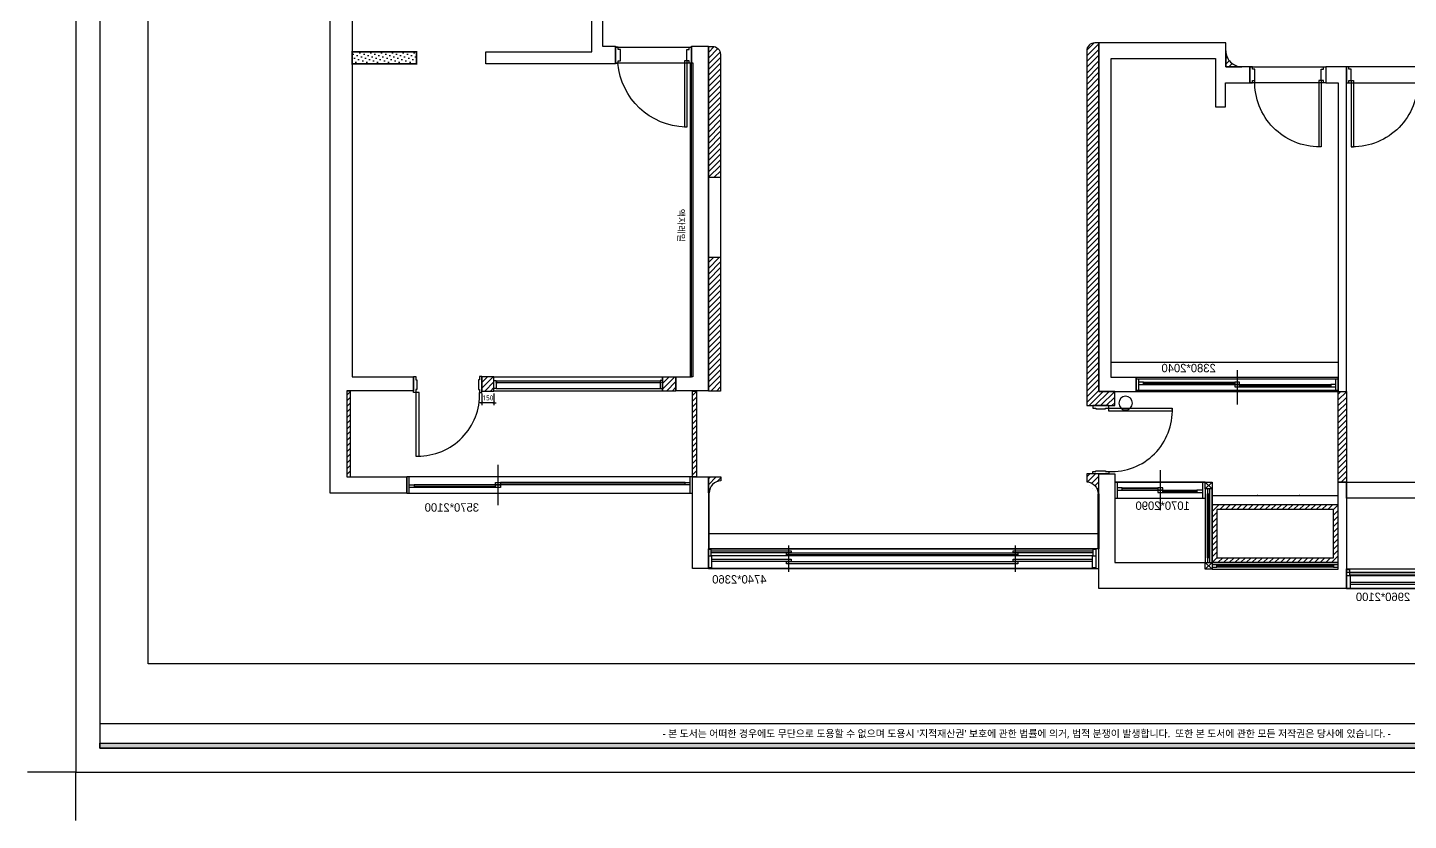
# Model space of a CAD drawing. Header units: millimetres. Extents: x 70151 to 230897, y 35202 to 113211.
# Drawn here: x 70151 to 87338, y 35202 to 45070 of the extents above; entities that cross this region are included whole.
import ezdxf
from ezdxf.enums import TextEntityAlignment as Align

# ---------------------------------------------------------------- set-up
doc = ezdxf.new("R2010")
doc.units = ezdxf.units.MM
doc.header["$LTSCALE"] = 50
for name, color, linetype in [('03-WAL NEW', 3, 'Continuous'), ('04-WIN', 4, 'Continuous'), ('2-con', 2, 'Continuous'), ('3.기호.계단선', 30, 'Continuous'), ('_LIBR', 4, 'Continuous'), ('CO-DO-FR', 7, 'Continuous'), ('CO-DOOR', 8, 'Continuous'), ('F-SYM', 7, 'Continuous'), ('FORM(YOURNAME)-11', 1, 'Continuous'), ('HAT', 8, 'Continuous'), ('RC-LIGHT', 7, 'Continuous'), ('도면층2', 2, 'Continuous'), ('도면층4', 4, 'Continuous'), ('도면층5', 5, 'Continuous')]:
    doc.layers.add(name, color=color, linetype=linetype)
doc.styles.add('HY 울릉도 L', font='malgun.ttf')
doc.styles.add('YOURNAME', font='malgun.ttf')
doc.styles.add('코레일둥고', font='malgun.ttf')
doc.styles.add('휴먼엑스포', font='Expo M.ttf')
doc.dimstyles.new('30', dxfattribs={"dimscale": 30, "dimtxt": 2, "dimasz": 1, "dimexe": 1, "dimexo": 1, "dimgap": 1, "dimtad": 1, "dimdec": 0, "dimrnd": 0.05, "dimdsep": 46, "dimlunit": 6, "dimtxsty": 'HY 울릉도 L', "dimblk": 'ARCHTICK', "dimcen": 2.5, "dimdle": 1, "dimclrd": 133, "dimclre": 133, "dimclrt": 30, "dimadec": 0, "dimazin": 0, "dimtfac": 1, "dimtdec": 0, "dimtix": 1, "dimtmove": 2, "dimatfit": 3, "dimldrblk": 'ARCHTICK', "dimfxl": 1, "dimlwd": -1, "dimlwe": -1, "dimarcsym": 0})
pattern_1 = [(45, (-71186.007, -29687.49), (-35.355339, 35.355339), [])]

# ---------------------------------------------------------------- blocks, each defined once
blk = doc.blocks.new('FORM-PLAN')
at = {"layer": 'FORM(YOURNAME)-11'}
h = blk.add_hatch(color=256, dxfattribs=at)
h.dxf.hatch_style = 1
h.paths.add_polyline_path([(-71444, 55115), (10556, 55115), (10556, 54915), (-71444, 54915)])
h.paths.add_polyline_path([(-71444, -2085), (10556, -2085), (10556, -2285), (-71444, -2285)])
at = {"layer": 'Defpoints', "color": 158}
blk.add_line((1346, -1285), (-71444, -1285), dxfattribs=at)
for points in [[(-71444, -2285), (10556, -2285), (10556, 55115), (-71444, 55115)], [(-69444, 53115), (-64, 53115), (-64, 1215), (-69444, 1215)]]:
    blk.add_lwpolyline(points, close=True, dxfattribs=at)
at = {"layer": 'Defpoints', "color": 1}
blk.add_lwpolyline([(-72444, -5285), (-72444, -3285), (-74444, -3285)], dxfattribs=at)
at = {"layer": 'FORM(YOURNAME)-11', "color": 250}
blk.add_lwpolyline([(-72444, -3285), (11556, -3285), (11556, 56115), (-72444, 56115)], close=True, dxfattribs=at)
at = {"layer": 'FORM(YOURNAME)-11'}
blk.add_lwpolyline([(-71444, -2085), (10556, -2085), (10556, -2285), (-71444, -2285)], close=True, dxfattribs=at)
at = {"layer": 'FORM(YOURNAME)-11', "color": 1, "style": 'YOURNAME'}
blk.add_text("- 본 도서는 어떠한 경우에도 무단으로 도용할 수 없으며 도용시 '지적재산권' 보호에 관한 법률에 의거, 법적 분쟁이 발생합니다.  또한 본 도서에 관한 모든 저작권은 당사에 있습니다. -", height=300, dxfattribs=at).set_placement((-32990, -1685), align=Align.MIDDLE_CENTER)
at = {"layer": 'FORM(YOURNAME)-11', "color": 3, "style": 'YOURNAME'}
for tag, height, p in [('1', 451, (9905, 18188)), ('2', 451, (9905, 17544)), ('3', 451, (9905, 16257)), ('4', 451, (9905, 14326)), ('5', 515, (9905, 12009)), ('6', 515, (9905, 9757)), ('7', 515, (9905, 7504)), ('8', 515, (9905, 5252)), ('9', 515, (9905, 2999)), ('10', 515, (5655, 811)), ('11', 515, (9905, 747)), ('12', 515, (5655, -1441)), ('13', 515, (9905, -1441))]:
    blk.add_attdef(tag, text='', height=height, dxfattribs=at).set_placement(p, align=Align.MIDDLE_RIGHT)
blk = doc.blocks.new('cjvjf')
h = blk.add_hatch()
h.set_pattern_fill('DOTS', color=10, scale=60)
h.set_pattern_definition([(0, (-637, -50), (47.625, 95.25), [0, -95.25])])
h.paths.add_polyline_path([(144236, 65837), (144436, 65837), (144436, 64777), (144236, 64777)])
at = {"layer": '3.기호.계단선'}
h = blk.add_hatch(color=256, dxfattribs=at)
h.dxf.hatch_style = 1
edge = h.paths.add_edge_path()
edge.add_arc((160202, 74549), 15, 0, 360)
h = blk.add_hatch(color=256, dxfattribs=at)
h.dxf.hatch_style = 1
edge = h.paths.add_edge_path()
edge.add_arc((159987, 74144), 15, 0, 360)
h = blk.add_hatch(color=256, dxfattribs=at)
h.dxf.hatch_style = 1
edge = h.paths.add_edge_path()
edge.add_arc((152731, 74012), 15, 0, 360)
h = blk.add_hatch(color=256, dxfattribs=at)
h.dxf.hatch_style = 1
edge = h.paths.add_edge_path()
edge.add_arc((152481, 73742), 15, 0, 360)
h = blk.add_hatch(color=256, dxfattribs=at)
h.dxf.hatch_style = 1
edge = h.paths.add_edge_path()
edge.add_arc((152481, 73512), 15, 0, 360)
h = blk.add_hatch(color=256, dxfattribs=at)
h.dxf.hatch_style = 1
edge = h.paths.add_edge_path()
edge.add_arc((160202, 73409), 15, 0, 360)
h = blk.add_hatch(color=256, dxfattribs=at)
h.dxf.hatch_style = 1
edge = h.paths.add_edge_path()
edge.add_arc((160202, 72804), 15, 0, 360)
h = blk.add_hatch(color=256, dxfattribs=at)
h.dxf.hatch_style = 1
edge = h.paths.add_edge_path()
edge.add_arc((159872, 72594), 75, 0, 360)
h = blk.add_hatch(color=256, dxfattribs=at)
h.dxf.hatch_style = 1
edge = h.paths.add_edge_path()
edge.add_arc((152481, 72292), 75, 0, 360)
at = {"color": 10}
blk.add_lwpolyline([(144236, 65837), (144436, 65837), (144436, 64777), (144236, 64777)], close=True, dxfattribs=at)
for centre in [(150499, 65761), (144549, 64469)]:
    blk.add_circle(centre, 85)
at = {"layer": '04-WIN'}
for points in [[(158691, 76349), (158041, 76349), (158041, 76149), (158691, 76149)], [(150368, 65905), (147853, 65905), (147853, 66079), (150368, 66079)], [(155892, 64842), (159447, 64842), (159447, 64642), (155892, 64642)], [(145106, 64577), (147751, 64577), (147751, 64777), (145106, 64777)], [(155692, 63702), (150833, 63702), (150833, 63947), (155692, 63947)], [(144791, 63652), (147751, 63652), (147751, 63452), (144791, 63452)]]:
    blk.add_lwpolyline(points, close=True, dxfattribs=at)
at = {"layer": '2-con'}
for p, q in [((159787, 76349), (158691, 76349)), ((158691, 76349), (158691, 76149)), ((159787, 75169), (159787, 76349)), ((158691, 76149), (159587, 76149)), ((159587, 76149), (159587, 75132)), ((155977, 75132), (155977, 74907)), ((156817, 75132), (156817, 74907)), ((159587, 75132), (156817, 75132)), ((160402, 75169), (159787, 75169)), ((160402, 64642), (160402, 75169)), ((158412, 73929), (158412, 74969)), ((158412, 74969), (160202, 74969)), ((160202, 74969), (160202, 72144)), ((156817, 74907), (157815, 74907)), ((157815, 74907), (157815, 71707)), ((157962, 72144), (157962, 73929)), ((157962, 73929), (158412, 73929)), ((158537, 72144), (157962, 72144)), ((158537, 71944), (158537, 72144)), ((160202, 72144), (159332, 72144)), ((159332, 72144), (159332, 71944)), ((157902, 71454), (157902, 71944)), ((157902, 71944), (158537, 71944)), ((159332, 71944), (160127, 71944)), ((160127, 71944), (160127, 66087)), ((157815, 71707), (157012, 71707)), ((157012, 71707), (157012, 70202)), ((157142, 70134), (157142, 71454)), ((157142, 71454), (157902, 71454)), ((157012, 70202), (156847, 70202)), ((156847, 70202), (156847, 69984)), ((158462, 70134), (157142, 70134)), ((158462, 69984), (158462, 70134)), ((156847, 69984), (158462, 69984)), ((159362, 66087), (159362, 65912)), ((160127, 66087), (159362, 66087)), ((159362, 65912), (160192, 65912)), ((160192, 65912), (160192, 64842)), ((160192, 64842), (159447, 64842)), ((159447, 64842), (159447, 64642)), ((159447, 64642), (160402, 64642))]:
    blk.add_line(p, q, dxfattribs=at)
for points in [[(155336, 76194), (155476, 76194), (155476, 76920), (155336, 76920)], [(158041, 76149), (157831, 76149), (157831, 76920), (158041, 76920)], [(146886, 76375), (147118, 76375), (147118, 76145), (146886, 76145)], [(155892, 64842), (155692, 64842), (155692, 63702), (155892, 63702)]]:
    blk.add_lwpolyline(points, close=True, dxfattribs=at)
for points in [[(152882, 76194), (151682, 76194), (151682, 75124), (152892, 75124), (152892, 71497), (150915, 71497), (150915, 71697), (152731, 71697), (152731, 74372), (151165, 74372), (151165, 72492), (150965, 72492), (150965, 74570), (151492, 74570), (151492, 76175), (150867, 76175), (150867, 76383), (152882, 76394), (152882, 76194)], [(147186, 71697), (147186, 71497), (146531, 71497), (146531, 69947), (146806, 69947), (146806, 69747), (146321, 69747), (146321, 71357), (144436, 71357), (144436, 64777), (145106, 64777), (145106, 64577), (144436, 64577), (144436, 63652), (144791, 63652), (144791, 63452), (144436, 63452), (144236, 63452), (144236, 71697), (145636, 71697), (145636, 75043), (146886, 75043), (146886, 75150), (147073, 75150), (147073, 75043), (147179, 75043), (147179, 74697), (145834, 74697), (145834, 71697), (147186, 71697)], [(155977, 75132), (155197, 75132), (155197, 74922), (154692, 74922), (154692, 74757), (155362, 74757), (155362, 74907), (155977, 74907)], [(149137, 71697), (149011, 71697), (149011, 71497), (149742, 71497), (149742, 71697), (149287, 71697), (149287, 74297), (149757, 74297), (149757, 74497), (149307, 74497), (149307, 74907), (148877, 74907), (148877, 74647), (149137, 74647), (149137, 71697)], [(150368, 65905), (150368, 66079), (150681, 66079), (150681, 70049), (149381, 70049), (149381, 69449), (149256, 69449), (149256, 69747), (148951, 69747), (148951, 69947), (149251, 69947), (149251, 70245), (150833, 70245), (150833, 65905), (150368, 65905)], [(156097, 65912), (156097, 66087), (155902, 66087), (155902, 70202), (155692, 70202), (155692, 65912), (156097, 65912)], [(147751, 65905), (147751, 69947), (148006, 69947), (148006, 69747), (147853, 69747), (147853, 65905), (147751, 65905)], [(147751, 64777), (147751, 63452), (150833, 63452), (150833, 64880), (150633, 64880), (150633, 64777), (149423, 64777), (149423, 63777), (147853, 63777), (147853, 64777), (147751, 64777)], [(150633, 64777), (150633, 63777), (149423, 63777)]]:
    blk.add_lwpolyline(points, dxfattribs=at)
at = {"layer": '3.기호.계단선'}
for centre, radius in [((160202, 74549), 15), ((159987, 74144), 15), ((152731, 74012), 15), ((152481, 73742), 15), ((152481, 73512), 15), ((160202, 73409), 15), ((160202, 72804), 15), ((159872, 72594), 75), ((152481, 72292), 75)]:
    blk.add_circle(centre, radius, dxfattribs=at)
at = {"layer": '_LIBR'}
for p, q in [((144841, 63609), (147701, 63609)), ((146751, 63409), (146751, 63739))]:
    blk.add_line(p, q, dxfattribs=at)
blk.add_lwpolyline([(144791, 63452), (147751, 63452), (147751, 63697), (144791, 63697)], close=True, dxfattribs=at)
for points in [[(144791, 63689), (144831, 63689), (144831, 63609)], [(144791, 63509), (144791, 63459), (144841, 63459), (144841, 63609), (144791, 63609)], [(144831, 63674), (146781, 63674), (146781, 63649), (144831, 63649)], [(147711, 63624), (146721, 63624), (146721, 63649), (147711, 63649)], [(147751, 63509), (147751, 63459), (147701, 63459), (147701, 63609), (147751, 63609)], [(147751, 63689), (147711, 63689), (147711, 63609)], [(144841, 63564), (146781, 63564), (146781, 63534), (144841, 63534)], [(147701, 63534), (146721, 63534), (146721, 63504), (147701, 63504)]]:
    blk.add_lwpolyline(points, dxfattribs=at)
at = {"layer": '도면층2'}
for p, q in [((155476, 76729), (157831, 76729)), ((152882, 76194), (155336, 76194)), ((159447, 64642), (159447, 64842)), ((144791, 63452), (144791, 63652))]:
    blk.add_line(p, q, dxfattribs=at)
at = {"layer": '도면층4'}
for p, q in [((156646, 77079), (156646, 76579)), ((155476, 76929), (157831, 76929)), ((155476, 76729), (155476, 76929)), ((155506, 76729), (155506, 76929)), ((156676, 76844), (157741, 76844)), ((157801, 76929), (157801, 76729)), ((157831, 76929), (157831, 76729)), ((157831, 76729), (155476, 76729)), ((155566, 76814), (156616, 76814)), ((148171, 76565), (148171, 76025)), ((149851, 76565), (149851, 76025)), ((154151, 76544), (154151, 76044)), ((147118, 76175), (147119, 76383)), ((147119, 76383), (150867, 76383)), ((147148, 76175), (147149, 76383)), ((150837, 76383), (150837, 76174)), ((150867, 76383), (150867, 76174)), ((152882, 76394), (155336, 76394)), ((152882, 76194), (152882, 76394)), ((152912, 76194), (152912, 76394)), ((155306, 76394), (155306, 76194)), ((155336, 76394), (155336, 76194)), ((158041, 76349), (158691, 76349)), ((158041, 76149), (158041, 76349)), ((158071, 76149), (158071, 76349)), ((158661, 76349), (158661, 76149)), ((158691, 76349), (158691, 76149)), ((146880, 75150), (146880, 76145)), ((146880, 76145), (147080, 76145)), ((147080, 76145), (147080, 75150)), ((150867, 76174), (147118, 76175)), ((148141, 76290), (147208, 76290)), ((148201, 76260), (149821, 76260)), ((149881, 76290), (150777, 76289)), ((155336, 76194), (152882, 76194)), ((152972, 76279), (154121, 76279)), ((154181, 76309), (155246, 76309)), ((158041, 76149), (158691, 76149)), ((158131, 76249), (158601, 76249)), ((146910, 75210), (146000, 75210)), ((146910, 75240), (146001, 75240)), ((147080, 75150), (146880, 75150)), ((146880, 75150), (147080, 75150)), ((146910, 75210), (146910, 75240)), ((148032, 74949), (148032, 74519)), ((147209, 74697), (147209, 74842)), ((148062, 74784), (148787, 74784)), ((148847, 74842), (148847, 74697)), ((147269, 74754), (148002, 74754)), ((158597, 72114), (158597, 72789)), ((158597, 72789), (158627, 72789)), ((158627, 72114), (158627, 72789)), ((150965, 72492), (150965, 71697)), ((151165, 72492), (150965, 72492)), ((151165, 71697), (151165, 72492)), ((158537, 71944), (158537, 72144)), ((158537, 72144), (159332, 72144)), ((158537, 72144), (158537, 71944)), ((158597, 72114), (158627, 72114)), ((159332, 72144), (159332, 71944)), ((159332, 71944), (158537, 71944)), ((150965, 71697), (151165, 71697)), ((151165, 71697), (150965, 71697)), ((151135, 71787), (151810, 71787)), ((151135, 71757), (151135, 71787)), ((151135, 71757), (151811, 71757)), ((156847, 70193), (155902, 70193)), ((155902, 70193), (155902, 69993)), ((155902, 69993), (155902, 70193)), ((156847, 69993), (156847, 70193)), ((155902, 69993), (156847, 69993)), ((155962, 70023), (155962, 69197)), ((155962, 70023), (155992, 70023)), ((155992, 70023), (155992, 69198)), ((146806, 69947), (147751, 69947)), ((148951, 69947), (148006, 69947)), ((147751, 69747), (146806, 69747)), ((147661, 69777), (147661, 68952)), ((147691, 69777), (147661, 69777)), ((147691, 69777), (147691, 68952)), ((148006, 69747), (148951, 69747)), ((148066, 69777), (148066, 68952)), ((148066, 69777), (148096, 69777)), ((148096, 69777), (148096, 68952)), ((155962, 69197), (155992, 69197)), ((147691, 68952), (147661, 68952)), ((148066, 68952), (148096, 68952)), ((149111, 66172), (149111, 65742)), ((147883, 65919), (147883, 66064)), ((149141, 66007), (150278, 66007)), ((150338, 66064), (150338, 65919)), ((147943, 65977), (149081, 65977)), ((158312, 64992), (158312, 64492)), ((150068, 64927), (150068, 64427)), ((155922, 64842), (155922, 64642)), ((159417, 64642), (159417, 64842)), ((159447, 64842), (159447, 64642)), ((159447, 64642), (159447, 64842)), ((149508, 64777), (149423, 64692)), ((149423, 64777), (149508, 64692)), ((149466, 64632), (149466, 63837)), ((149508, 64777), (150633, 64777)), ((149538, 64577), (149538, 64777)), ((149613, 64662), (150038, 64662)), ((150098, 64692), (150543, 64692)), ((150603, 64777), (150603, 64577)), ((150633, 64777), (150633, 64577)), ((158282, 64757), (155982, 64757)), ((159357, 64727), (158342, 64727)), ((150633, 64577), (149508, 64577)), ((151871, 63659), (151871, 63989)), ((154692, 63659), (154692, 63989)), ((154692, 63659), (154692, 63989)), ((149508, 63777), (149423, 63692)), ((149423, 63777), (149508, 63692)), ((150911, 63859), (155652, 63859)), ((149363, 63734), (147913, 63734))]:
    blk.add_line(p, q, dxfattribs=at)
for points in [[(155506, 76799), (155506, 76829), (155566, 76829), (155566, 76799)], [(156616, 76829), (156616, 76859), (156676, 76859), (156676, 76829)], [(156616, 76799), (156616, 76829), (156676, 76829), (156676, 76799)], [(157741, 76829), (157741, 76859), (157801, 76859), (157801, 76829)], [(154121, 76294), (154121, 76324), (154181, 76324), (154181, 76294)], [(155246, 76294), (155246, 76324), (155306, 76324), (155306, 76294)], [(147208, 76275), (147208, 76305), (147148, 76305), (147148, 76275)], [(148201, 76275), (148201, 76305), (148141, 76305), (148141, 76275)], [(148141, 76245), (148141, 76275), (148201, 76275), (148201, 76245)], [(149821, 76275), (149821, 76305), (149881, 76305), (149881, 76275)], [(149821, 76245), (149821, 76275), (149881, 76275), (149881, 76245)], [(150777, 76274), (150777, 76304), (150837, 76304), (150837, 76274)], [(152912, 76264), (152912, 76294), (152972, 76294), (152972, 76264)], [(154121, 76264), (154121, 76294), (154181, 76294), (154181, 76264)], [(158071, 76234), (158071, 76264), (158131, 76264), (158131, 76234)], [(158601, 76234), (158601, 76264), (158661, 76264), (158661, 76234)], [(147179, 74697), (148877, 74697), (148877, 74842), (147179, 74842)], [(147209, 74739), (147209, 74769), (147269, 74769), (147269, 74739)], [(148002, 74769), (148002, 74799), (148062, 74799), (148062, 74769)], [(148002, 74739), (148002, 74769), (148062, 74769), (148062, 74739)], [(148787, 74769), (148787, 74799), (148847, 74799), (148847, 74769)], [(147853, 65919), (150368, 65919), (150368, 66064), (147853, 66064)], [(149081, 65992), (149081, 66022), (149141, 66022), (149141, 65992)], [(150278, 65992), (150278, 66022), (150338, 66022), (150338, 65992)], [(147883, 65962), (147883, 65992), (147943, 65992), (147943, 65962)], [(149081, 65962), (149081, 65992), (149141, 65992), (149141, 65962)], [(149423, 64692), (149508, 64692), (149508, 64777), (149423, 64777)], [(149423, 64692), (149508, 64692), (149508, 63777), (149423, 63777)], [(149451, 64692), (149481, 64692), (149481, 64632), (149451, 64632)], [(149538, 64647), (149538, 64677), (149613, 64677), (149613, 64647)], [(150038, 64677), (150038, 64707), (150098, 64707), (150098, 64677)], [(150038, 64647), (150038, 64677), (150098, 64677), (150098, 64647)], [(150543, 64677), (150543, 64707), (150603, 64707), (150603, 64677)], [(155982, 64742), (155982, 64772), (155922, 64772), (155922, 64742)], [(158342, 64742), (158342, 64772), (158282, 64772), (158282, 64742)], [(158342, 64712), (158342, 64742), (158282, 64742), (158282, 64712)], [(159417, 64712), (159417, 64742), (159357, 64742), (159357, 64712)], [(150871, 63947), (150871, 63702), (155692, 63702), (155692, 63947)], [(149423, 63777), (149423, 63692), (147853, 63692), (147853, 63777)], [(149423, 63692), (149508, 63692), (149508, 63777), (149423, 63777)], [(149451, 63837), (149481, 63837), (149481, 63777), (149451, 63777)], [(151841, 63899), (151841, 63874), (154722, 63874), (154722, 63899)], [(151841, 63789), (151841, 63759), (154722, 63759), (154722, 63789)], [(147913, 63749), (147913, 63719), (147853, 63719), (147853, 63749)], [(149423, 63749), (149423, 63719), (149363, 63719), (149363, 63749)]]:
    blk.add_lwpolyline(points, close=True, dxfattribs=at)
for points in [[(146880, 76145), (146880, 76115), (146910, 76115), (146910, 76085), (147050, 76085), (147050, 76115), (147080, 76115), (147080, 76145), (146880, 76145)], [(146880, 75150), (146880, 75180), (146910, 75180), (146910, 75210), (147050, 75210), (147050, 75180), (147080, 75180), (147080, 75150), (146880, 75150)], [(151165, 72492), (151165, 72462), (151135, 72462), (151135, 72432), (150995, 72432), (150995, 72462), (150965, 72462), (150965, 72492), (151165, 72492)], [(158537, 72144), (158567, 72144), (158567, 72114), (158597, 72114), (158597, 71974), (158567, 71974), (158567, 71944), (158537, 71944), (158537, 72144)], [(159332, 72144), (159302, 72144), (159302, 72114), (159272, 72114), (159272, 71974), (159302, 71974), (159302, 71944), (159332, 71944), (159332, 72144)], [(151165, 71697), (151165, 71727), (151135, 71727), (151135, 71757), (150995, 71757), (150995, 71727), (150965, 71727), (150965, 71697), (151165, 71697)], [(151135, 71757), (151810, 71757), (151810, 71787)], [(155902, 69993), (155932, 69993), (155932, 70023), (155962, 70023), (155962, 70163), (155932, 70163), (155932, 70193), (155902, 70193), (155902, 69993)], [(156847, 69993), (156817, 69993), (156817, 70023), (156787, 70023), (156787, 70163), (156817, 70163), (156817, 70193), (156847, 70193), (156847, 69993)], [(146806, 69747), (146836, 69747), (146836, 69777), (146866, 69777), (146866, 69917), (146836, 69917), (146836, 69947), (146806, 69947), (146806, 69747)], [(147751, 69747), (147721, 69747), (147721, 69777), (147691, 69777), (147691, 69917), (147721, 69917), (147721, 69947), (147751, 69947), (147751, 69747)], [(148006, 69747), (148036, 69747), (148036, 69777), (148066, 69777), (148066, 69917), (148036, 69917), (148036, 69947), (148006, 69947), (148006, 69747)], [(148951, 69747), (148921, 69747), (148921, 69777), (148891, 69777), (148891, 69917), (148921, 69917), (148921, 69947), (148951, 69947), (148951, 69747)], [(150871, 63939), (150906, 63939), (150906, 63859)], [(155657, 63859), (155657, 63939), (155692, 63939)], [(150871, 63769), (150871, 63709), (150911, 63709), (150911, 63859), (150871, 63859)], [(150906, 63899), (151901, 63899), (151901, 63924), (150906, 63924)], [(150911, 63789), (151901, 63789), (151901, 63819), (150911, 63819)], [(155657, 63924), (154662, 63924), (154662, 63899), (155657, 63899)], [(155652, 63819), (154662, 63819), (154662, 63789), (155652, 63789)], [(155692, 63859), (155652, 63859), (155652, 63709), (155692, 63709), (155692, 63769)]]:
    blk.add_lwpolyline(points, dxfattribs=at)
for centre, radius, start, end in [((158594, 72077), 712, 5.3297, 88.4822), ((151127, 71779), 684, 359.3714, 86.7675), ((155953, 70064), 868, 271.6262, 355.2607), ((147669, 69754), 803, 178.4135, 270.5353), ((148089, 69754), 803, 269.4647, 1.5865)]:
    blk.add_arc(centre, radius, start, end, dxfattribs=at)
at = {"layer": '도면층5'}
for p, q in [((156616, 76829), (155566, 76829)), ((157741, 76859), (156676, 76859)), ((157741, 76829), (156676, 76829)), ((156616, 76799), (155566, 76799)), ((155246, 76324), (154181, 76324)), ((147208, 76305), (148141, 76305)), ((147208, 76275), (148141, 76275)), ((149821, 76275), (148201, 76275)), ((149821, 76245), (148201, 76245)), ((150777, 76304), (149881, 76305)), ((150777, 76274), (149881, 76275)), ((154121, 76294), (152972, 76294)), ((154121, 76264), (152972, 76264)), ((155246, 76294), (154181, 76294)), ((158601, 76264), (158131, 76264)), ((158601, 76234), (158131, 76234)), ((148002, 74769), (147269, 74769)), ((148787, 74799), (148062, 74799)), ((148787, 74769), (148062, 74769)), ((148002, 74739), (147269, 74739)), ((150278, 66022), (149141, 66022)), ((149081, 65992), (147943, 65992)), ((149081, 65962), (147943, 65962)), ((150278, 65992), (149141, 65992)), ((149451, 63837), (149451, 64632)), ((149481, 63837), (149481, 64632)), ((150038, 64677), (149613, 64677)), ((150038, 64647), (149613, 64647)), ((150543, 64707), (150098, 64707)), ((150543, 64677), (150098, 64677)), ((155982, 64772), (158282, 64772)), ((155982, 64742), (158282, 64742)), ((158342, 64742), (159357, 64742)), ((158342, 64712), (159357, 64712)), ((147913, 63749), (149363, 63749)), ((147913, 63719), (149363, 63719))]:
    blk.add_line(p, q, dxfattribs=at)
blk.add_arc((146826, 75261), 827, 84.1878, 183.6006, dxfattribs=at)
at = {"layer": '_LIBR', "style": '휴먼엑스포'}
blk.add_text('2960*2100', height=104.5, dxfattribs=at).set_placement((146957, 63297))
at = {"layer": '도면층4', "style": '휴먼엑스포'}
for s, p in [('2340*1300', (156888, 76992)), ('3730*2100', (149971, 76468)), ('2290*2100', (154374, 76467)), ('650*1310', (158442, 76414)), ('1690*2050', (148109, 74929)), ('2380*2040', (149377, 66145)), ('1070*2090', (149700, 64432)), ('3570*2100', (158548, 64410)), ('4740*2360', (154969, 63515))]:
    blk.add_text(s, height=104.5, dxfattribs=at).set_placement(p)
blk = doc.blocks.new('_ArchTick')
at = {"color": 0, "linetype": 'ByBlock', "const_width": 0.15}
blk.add_lwpolyline([(-0.5, -0.5), (0.5, 0.5)], dxfattribs=at)
blk = doc.blocks.new('*D1407')
at = {"layer": 'Defpoints', "color": 0, "transparency": 16777216}
for p in [(75805, 40547), (75805, 40400), (75955, 40547)]:
    blk.add_point(p, dxfattribs=at)
at = {"layer": 'HAT', "color": 133, "transparency": 16777216}
for p, q in [((75805, 40400), (75775, 40400)), ((75805, 40517), (75805, 40370)), ((75955, 40400), (75805, 40400)), ((75955, 40517), (75955, 40370)), ((75955, 40400), (75985, 40400))]:
    blk.add_line(p, q, dxfattribs=at)
at = {"layer": 'HAT', "color": 133, "transparency": 16777216, "xscale": 30, "yscale": 30, "zscale": 30}
blk.add_blockref('_ArchTick', (75805, 40400), dxfattribs=at)
at = {"layer": 'HAT', "color": 133, "transparency": 16777216, "xscale": 30, "yscale": 30, "zscale": 30, "rotation": 180}
blk.add_blockref('_ArchTick', (75955, 40400), dxfattribs=at)
at = {"layer": 'HAT', "color": 30, "transparency": 16777216, "insert": (75880, 40461), "char_height": 60, "attachment_point": 5, "style": 'HY 울릉도 L'}
blk.add_mtext('150', dxfattribs=at)

msp = doc.modelspace()

# ---------------------------------------------------------------- hatches: boundary and pattern name
at = {"layer": '3.기호.계단선'}
h = msp.add_hatch(dxfattribs=at)
h.set_pattern_fill('DOTS', color=10, scale=30, angle=45)
h.set_pattern_definition([(45, (-71832.007, -29700.49), (-16.83798, 50.51394), [0, -47.625])])
h.paths.add_polyline_path([(74990, 44769), (74190, 44769), (74190, 44619), (74990, 44619)])
h = msp.add_hatch(color=256, dxfattribs=at)
h.dxf.hatch_style = 1
h.paths.add_polyline_path([(78430, 44632), (78430, 40722), (78400, 40722), (78400, 44632)])
h = msp.add_hatch(dxfattribs=at)
h.set_pattern_fill('_USER', color=256, scale=50, angle=45, pattern_type=0)
h.set_pattern_definition([(45, (-71867.007, -29622.49), (-35.355339, 35.355339), [])])
h.paths.add_polyline_path([(74170, 40547), (74125, 40547), (74125, 39477), (74170, 39477)])
at = {"layer": 'HAT'}
h = msp.add_hatch(dxfattribs=at)
h.set_pattern_fill('_USER', color=256, scale=50, angle=45, pattern_type=0)
h.set_pattern_definition(pattern_1)
edge = h.paths.add_edge_path()
edge.add_arc((83434, 44780), 100, 450, 540)
edge.add_line((83334, 44780), (83334, 40365))
edge.add_line((83334, 40365), (83684, 40365))
edge.add_line((83684, 40365), (83684, 40540))
edge.add_line((83684, 40540), (83484, 40540))
edge.add_line((83484, 40540), (83484, 44880))
h = msp.add_hatch(dxfattribs=at)
h.set_pattern_fill('_USER', color=256, scale=50, angle=45, pattern_type=0)
h.set_pattern_definition([(45, (-71797.007, -11262.49), (-35.355339, 35.355339), [])])
edge = h.paths.add_edge_path()
edge.add_line((78625, 44837), (78675, 44837))
edge.add_arc((78675, 44737), 100, 360, 450, ccw=False)
edge.add_line((78775, 44737), (78775, 43207))
edge.add_line((78775, 43207), (78625, 43207))
edge.add_line((78625, 43207), (78625, 44837))
h.paths.add_polyline_path([(78625, 42207), (78775, 42207), (78775, 40547), (78625, 40547)])
h = msp.add_hatch(dxfattribs=at)
h.set_pattern_fill('_USER', color=256, scale=50, angle=45, pattern_type=0)
h.set_pattern_definition([(45, (-73233.234, -30457.717), (-35.355339, 35.355339), [])])
h.paths.add_polyline_path([(85066, 44782), (85066, 44582), (85266, 44582, -0.4142136)])
h = msp.add_hatch(dxfattribs=at)
h.set_pattern_fill('_USER', color=256, scale=50, angle=45, pattern_type=0)
h.set_pattern_definition(pattern_1)
h.paths.add_polyline_path([(75955, 40722), (75805, 40722), (75805, 40547), (75955, 40547)])
h.paths.add_polyline_path([(78055, 40722), (78220, 40722), (78220, 40547), (78055, 40547)])
h = msp.add_hatch(dxfattribs=at)
h.set_pattern_fill('_USER', color=256, scale=50, angle=45, pattern_type=0)
h.set_pattern_definition([(45, (-72017.007, -29622.49), (-35.355339, 35.355339), [])])
h.paths.add_polyline_path([(78425, 40547), (78475, 40547), (78475, 39477), (78425, 39477)])
h = msp.add_hatch(dxfattribs=at)
h.set_pattern_fill('_USER', color=256, scale=50, angle=45, pattern_type=0)
h.set_pattern_definition([(45, (-71618.007, -29682.49), (-35.355339, 35.355339), [])])
h.paths.add_polyline_path([(86566, 40540), (86566, 39412), (86464, 39412), (86464, 40540)])
h = msp.add_hatch(dxfattribs=at)
h.set_pattern_fill('_USER', color=256, scale=50, angle=45, pattern_type=0)
h.set_pattern_definition([(45, (-71802.007, -11202.49), (-35.355339, 35.355339), [])])
edge = h.paths.add_edge_path()
edge.add_line((78625, 39477), (78780, 39477))
edge.add_line((78780, 39477), (78780, 39427))
edge.add_arc((78780, 39281), 146, 450, 540)
edge.add_line((78634, 39281), (78625, 39281))
edge.add_line((78625, 39281), (78625, 39477))
h = msp.add_hatch(dxfattribs=at)
h.set_pattern_fill('_USER', color=256, scale=50, angle=45, pattern_type=0)
h.set_pattern_definition([(45, (-74201.804, -11214.49), (-35.355339, 35.355339), [])])
edge = h.paths.add_edge_path()
edge.add_line((83484, 39515), (83334, 39515))
edge.add_line((83334, 39515), (83334, 39415))
edge.add_arc((83328.9, 39268.9), 146.2, 360.02521, 447.97863, ccw=False)
edge.add_line((83475, 39269), (83484, 39269))
edge.add_line((83484, 39269), (83484, 39515))
h = msp.add_hatch(dxfattribs=at)
h.set_pattern_fill('_USER', color=256, scale=50, angle=45, pattern_type=0)
h.set_pattern_definition([(45, (-71934.34, -29817.49), (-35.355339, 35.355339), [])])
h.paths.add_polyline_path([(84894, 39132), (86091.3, 39132), (86091.3, 39072), (84954, 39072), (84954, 38472), (86091.3, 38472), (86091.3, 38412), (84894, 38412)])
h.paths.add_polyline_path([(86091.3, 39132), (86464, 39132), (86464, 38412), (86091.3, 38412), (86091.3, 38472), (86404, 38472), (86404, 39072), (86091.3, 39072)])

# ---------------------------------------------------------------- linework, layer by layer
msp.add_line((84894, 39247), (86464, 39247))
for p in [(85459, 39247), (85982.4, 39247)]:
    msp.add_point(p)
at = {"layer": '03-WAL NEW'}
msp.add_line((83484, 44880), (83434, 44880), dxfattribs=at)
for points in [[(83434, 44880), (83434, 44880, 0.4142136), (83334, 44780), (83334, 40365), (83684, 40365), (83684, 40540), (83484, 40540), (83484, 44880)], [(78625, 44837), (78675, 44837, -0.4142136), (78775, 44737), (78775, 40547), (78625, 40547), (78625, 44837)], [(85066, 44782), (85066, 44782, 0.4142136), (85266, 44582), (85266, 44582)], [(78625, 39477), (78780, 39477), (78780, 39427, 0.4142136), (78634, 39281), (78625, 39281), (78625, 39477)], [(83484, 39515), (83334, 39515), (83334, 39415, -0.4037898), (83475, 39269), (83484, 39269), (83484, 39465)]]:
    msp.add_lwpolyline(points, format="xyb", dxfattribs=at)
for points in [[(85066, 44782), (85066, 44582), (85266, 44582)], [(78775, 42207), (78625, 42207), (78625, 43207), (78775, 43207)], [(86566, 40540), (86566, 39412), (86464, 39412), (86464, 40540), (86566, 40540)]]:
    msp.add_lwpolyline(points, dxfattribs=at)
for points in [[(75955, 40722), (75805, 40722), (75805, 40547), (75955, 40547)], [(78055, 40722), (78220, 40722), (78220, 40547), (78055, 40547)], [(78425, 40547), (78475, 40547), (78475, 39477), (78425, 39477)], [(78634, 39281), (78625, 39281), (78625, 38574.5), (78634, 38574.5)], [(83475, 39269), (83484, 39269), (83484, 38582), (83475, 38582)], [(86464, 39132), (84894, 39132), (84894, 38412), (86464, 38412)], [(86404, 39072), (84954, 39072), (84954, 38472), (86404, 38472)]]:
    msp.add_lwpolyline(points, close=True, dxfattribs=at)
at = {"layer": '04-WIN'}
for p, q in [((75985, 40577), (78025, 40577)), ((75990, 40672), (78030, 40672))]:
    msp.add_line(p, q, dxfattribs=at)
msp.add_lwpolyline([(78055, 40547), (75955, 40547), (75955, 40722), (78055, 40722)], close=True, dxfattribs=at)
for points in [[(75955, 40668), (75955, 40677), (75985, 40677), (75985, 40662.7), (75979.5, 40660.9), (75979.5, 40654.5), (75985, 40652.7), (75985, 40577), (75955, 40577), (75955, 40586)], [(78033.5, 40650.7), (75986.6, 40650.7), (75986.6, 40654.7), (78033.5, 40654.7), (78033.5, 40650.7), (78033.5, 40654.7)], [(75990, 40658.5), (75992.8, 40657.1), (75993.3, 40656.1), (75993.9, 40654.7)], [(75990, 40646.9), (75992.8, 40648.3), (75993.3, 40649.3), (75993.9, 40650.7)], [(78055, 40668), (78055, 40677), (78025, 40677), (78025, 40662.7), (78030.6, 40660.9), (78030.6, 40654.5), (78025, 40652.7), (78025, 40577), (78055, 40577), (78055, 40586)], [(78030, 40658.5), (78027.3, 40657.1), (78026.8, 40656.1), (78026.2, 40654.7)], [(78030, 40646.9), (78027.3, 40648.3), (78026.8, 40649.3), (78026.2, 40650.7)]]:
    msp.add_lwpolyline(points, dxfattribs=at)
at = {"layer": '3.기호.계단선', "color": 10, "const_width": 20}
msp.add_lwpolyline([(74990, 44769), (74190, 44769), (74190, 44619), (74990, 44619)], close=True, dxfattribs=at)
at = {"layer": '3.기호.계단선'}
msp.add_lwpolyline([(78430, 44632), (78430, 40722), (78400, 40722), (78400, 44632), (78430, 44632)], dxfattribs=at)
msp.add_lwpolyline([(74170, 40547), (74125, 40547), (74125, 39477), (74170, 39477)], close=True, dxfattribs=at)
at = {"layer": 'CO-DO-FR'}
for points in [[(74955, 40527), (74955, 40727), (74985, 40727), (74985, 40687), (74995, 40687), (74995, 40567), (74985, 40567), (74985, 40527), (74955, 40527)], [(75805, 40527), (75805, 40727), (75775, 40727), (75775, 40687), (75765, 40687), (75765, 40567), (75775, 40567), (75775, 40527), (75805, 40527)], [(83609, 40365), (83409, 40365), (83409, 40335), (83449, 40335), (83449, 40325), (83569, 40325), (83569, 40335), (83609, 40335), (83609, 40365)], [(83609, 39515), (83409, 39515), (83409, 39545), (83449, 39545), (83449, 39555), (83569, 39555), (83569, 39545), (83609, 39545), (83609, 39515)]]:
    msp.add_lwpolyline(points, close=True, dxfattribs=at)
at = {"layer": 'CO-DOOR'}
for points in [[(75025, 39737), (75025, 40527), (74985, 40527), (74985, 39737)], [(84399, 40295), (83609, 40295), (83609, 40335), (84399, 40335)]]:
    msp.add_lwpolyline(points, close=True, dxfattribs=at)
for centre, radius, start, end in [((75015, 40497.5), 760.6, 269.24665, 2.22239), ((83642.6, 40301.4), 757.2, 267.45977, 2.54023)]:
    msp.add_arc(centre, radius, start, end, dxfattribs=at)
at = {"layer": 'RC-LIGHT'}
for p, q in [((83636, 40907), (86464, 40907)), ((78620, 38772), (83475, 38772))]:
    msp.add_line(p, q, dxfattribs=at)

# ---------------------------------------------------------------- block references
at = {"xscale": -1}
msp.add_blockref('cjvjf', (234317.5, -25364.6), dxfattribs=at)
at = {"layer": 'F-SYM', "xscale": 0.3, "yscale": 0.3, "zscale": 0.3}
msp.add_blockref('FORM-PLAN', (92483.9, 36787.8), dxfattribs=at)

# ---------------------------------------------------------------- texts
at = {"layer": '3.기호.계단선', "style": '코레일둥고'}
msp.add_text('액자레일', height=80, rotation=270, dxfattribs=at).set_placement((78246.8, 42814.8))

# ---------------------------------------------------------------- dimensions: what is measured, and where the dimension line sits
at = {"layer": 'HAT'}
dim = msp.add_linear_dim(base=(75805, 40399.8), p1=(75955, 40547), p2=(75805, 40547), angle=180, dimstyle='30', override={"dimfxl": 1.25, "dimarcsym": 2}, dxfattribs=at)
dim.commit()
dim.dimension.update_dxf_attribs({"geometry": '*D1407', "text_midpoint": (75880, 40461)})

doc.saveas('drawing.dxf')
